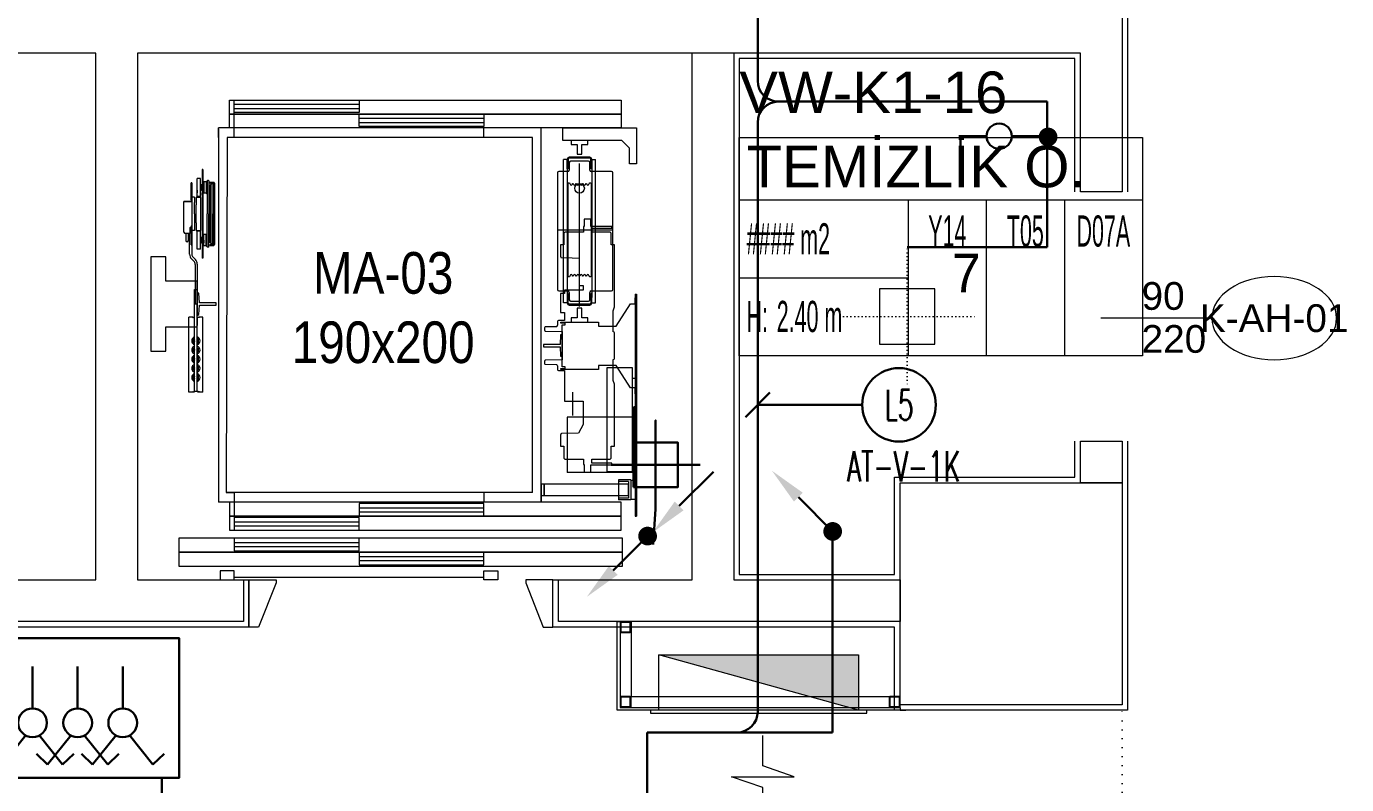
# Model space of a CAD drawing. Extents: x -2012 to 34975, y -1043 to 8321.
# Drawn here: x 18085.8 to 18561.8, y 3083.7 to 3357.1 of the extents above; entities that cross this region are included whole.
import ezdxf
from ezdxf.enums import TextEntityAlignment as Align

# ---------------------------------------------------------------- set-up
doc = ezdxf.new("R2010")
doc.units = 0
doc.header["$LTSCALE"] = 25
doc.header["$PDMODE"] = 1
doc.linetypes.add('DOT2', pattern=[0.125, 0, -0.125])
doc.layers.get('0').update_dxf_attribs({"color": 9, "lineweight": 9})
for name, color, linetype, lineweight in [('00', 9, 'Continuous', 9), ('01', 9, 'Continuous', 9), ('05V', 9, 'Continuous', 9), ('06C', 9, 'Continuous', 9), ('06D', 9, 'Continuous', 9), ('09', 9, 'Continuous', 9), ('10', 9, 'Continuous', 9), ('11', 9, 'Continuous', 9), ('14', 9, 'Continuous', 9), ('20', 9, 'DOT2', 9), ('21', 9, 'Continuous', 9), ('21_MAHAL', 9, 'Continuous', 9), ('22', 8, 'Continuous', 9), ('31', 9, 'Continuous', 9), ('32-ekipman', 8, 'Continuous', 9), ('E-1x58W ETANŞ FLUORESAN ARMATÜR (DİKEY MONTAJ)', 7, 'Continuous', 30), ('E-ANAHTAR', 7, 'Continuous', 30), ('E-KABLO', 7, 'Continuous', 30), ('E-KOMÜTATÖR ANAHTAR', 7, 'Continuous', 30), ('E-LİNYE', 7, 'Continuous', 30), ('E-YUKARI ÇIKAN HAT', 7, 'Continuous', 30), ('E-YUKARIDAN GELEN HAT', 7, 'Continuous', 30)]:
    doc.layers.add(name, color=color, linetype=linetype, lineweight=lineweight)
doc.styles.add('Arial', font='arial.ttf', dxfattribs={"height": 2.5})
doc.styles.add('E-YAZI', font='txttw.shx')
doc.styles.add('MuuM_TEXT-STANDART', font='ARIALN.TTF')
doc.styles.add('TX-TEXT', font='')
doc.styles.get('TX-TEXT').set_extended_font_data('TrSah Futura Lt BT')

# ---------------------------------------------------------------- blocks, each defined once
blk = doc.blocks.new('p-kolon-80x80-vw')
at = {"layer": '01'}
blk.add_lwpolyline([(-40, -40), (-40, 40), (40, 40), (40, -40)], close=True, dxfattribs=at)
blk = doc.blocks.new('p-as-01')
at = {"layer": '06D'}
for p, q in [((-542.5, -67), (-542.5, -17)), ((-542.5, -17), (870, -17)), ((-525, -152), (-525, -17)), ((-525, -62), (-525, -17)), ((-525, -17), (-75, -17)), ((-525, -32), (-75, -32)), ((-525, -47), (-75, -47)), ((-75, -17), (-75, -62)), ((870, -17), (870, -67)), ((-542.5, -117), (-542.5, -67)), ((-542.5, -67), (870, -67)), ((870, -67), (-542.5, -67)), ((-75, -62), (-525, -62)), ((-75, -112), (-75, -67)), ((-75, -67), (375, -67)), ((-75, -82), (375, -82)), ((375, -67), (375, -112)), ((870, -67), (870, -117)), ((582, -117), (-582, -117)), ((-582, -152), (-582, -117)), ((870, -117), (-582, -117)), ((-582, -120), (-582, -1432)), ((-75, -97), (375, -97)), ((375, -112), (-75, -112)), ((375, -152), (375, -117)), ((582, -1467), (582, -117)), ((660, -162), (660, -117)), ((660, -117), (925, -117)), ((925, -117), (925, -247)), ((-550, -152), (-553.5, -1432)), ((550, -152), (-550, -152)), ((550, -1432), (550, -152)), ((720, -162), (660, -162)), ((690, -162), (690, -177)), ((750, -162), (690, -162)), ((690, -177), (712, -177)), ((712, -177), (712, -212)), ((872, -162), (720, -162)), ((728, -212), (728, -177)), ((728, -177), (750, -177)), ((750, -177), (750, -162)), ((900, -190), (872, -162)), ((900, -247), (900, -190)), ((676, -231), (662.5, -231)), ((662.5, -748.1), (662.5, -231)), ((676, -265), (676, -230)), ((679, -230), (679, -265)), ((757, -223), (683, -223)), ((683, -223), (757, -223)), ((757, -226), (683, -226)), ((712, -212), (728, -212)), ((761, -265), (761, -230)), ((764, -230), (764, -265)), ((764, -231), (777.5, -231)), ((777.5, -748.1), (777.5, -231)), ((-640, -267), (-640, -427)), ((-638, -267), (-640, -267)), ((-638, -267), (-638, -427)), ((676, -241.1), (676, -728.1)), ((679, -265), (676, -265)), ((720, -761.6), (720, -245.4)), ((764, -265), (761, -265)), ((764, -241.1), (764, -728.1)), ((925, -247), (900, -247)), ((-680, -377), (-680, -315.5)), ((-680, -315.5), (-680, -372)), ((-680, -315.5), (-678, -315.5)), ((-678, -315.5), (-680, -315.5)), ((-678, -377), (-678, -315.5)), ((-678, -315.5), (-678, -367)), ((-658, -364.5), (-658, -299.5)), ((-647, -299.5), (-658, -299.5)), ((-647, -364.5), (-647, -299.5)), ((-645.5, -320), (-647, -320)), ((-645.5, -320), (-645.5, -332)), ((-640, -322), (-645.5, -322)), ((-645.5, -332), (-645.5, -322)), ((-645.5, -332), (-645.5, -342)), ((-645.5, -344), (-645.5, -332)), ((-635, -322), (-638, -322)), ((-635, -312), (-635, -352)), ((-626, -312), (-635, -312)), ((-635, -332), (-635, -322)), ((-635, -332), (-635, -342)), ((-621, -307), (-626, -312)), ((-626, -312), (-626, -352)), ((-622, -308), (-622, -427)), ((-617.5, -307), (-621, -307)), ((-616.5, -308), (-617.5, -307)), ((-616.5, -308), (-616.5, -427)), ((-616.5, -318.5), (-613.9, -333.5)), ((-613, -313.5), (-599, -313.5)), ((-599, -313.5), (-613, -313.5)), ((-613, -315.5), (-613, -313.5)), ((-613, -313.5), (-613, -315.5)), ((-613, -315.5), (-599, -315.5)), ((-613, -315.5), (-599, -315.5)), ((-607.5, -318.5), (-610.1, -333.5)), ((-607.5, -535.5), (-607.5, -318.5)), ((-602, -318.5), (-607.5, -318.5)), ((-602, -318.5), (-602, -427)), ((-598, -318.7), (-598, -316.5)), ((-598, -316.5), (-598, -318.7)), ((-598, -318.7), (-598, -535.2)), ((-598, -318.7), (-598, -535.2)), ((-596, -316.5), (-596, -537.5)), ((-596, -537.5), (-596, -316.5)), ((678.5, -316.6), (680.5, -314.6)), ((678.5, -652.6), (678.5, -316.6)), ((680.5, -314.6), (684.3, -314.6)), ((684.3, -314.6), (685.8, -320.4)), ((690, -323.6), (690, -323.6)), ((694.2, -320.4), (694.8, -318.1)), ((694.8, -318.1), (697.2, -318.1)), ((697.2, -318.1), (697.8, -320.4)), ((702, -323.6), (702, -323.6)), ((706.2, -320.4), (706.8, -318.1)), ((706.8, -318.1), (709.2, -318.1)), ((709.2, -318.1), (709.8, -320.4)), ((714, -323.6), (714, -323.6)), ((718.2, -320.4), (718.8, -318.1)), ((718.8, -318.1), (721.2, -318.1)), ((721.2, -318.1), (721.8, -320.4)), ((726, -323.6), (726, -323.6)), ((730.2, -320.4), (730.8, -318.1)), ((730.8, -318.1), (733.2, -318.1)), ((733.2, -318.1), (733.8, -320.4)), ((738, -323.6), (738, -323.6)), ((742.2, -320.4), (742.8, -318.1)), ((742.8, -318.1), (745.2, -318.1)), ((745.2, -318.1), (745.8, -320.4)), ((750, -323.6), (750, -323.6)), ((754.2, -320.4), (755.7, -314.6)), ((755.7, -314.6), (759.5, -314.6)), ((759.5, -314.6), (761.5, -316.6)), ((761.5, -316.6), (761.5, -652.6)), ((-680, -372), (-678, -372)), ((-678, -372), (-680, -372)), ((-680, -377), (-680, -372)), ((-678, -377), (-680, -377)), ((-680, -377), (-678, -377)), ((-679, -382), (-679, -377)), ((-678, -367), (-678, -572.4)), ((-668, -367), (-678, -367)), ((-678, -367), (-678, -386.5)), ((-678, -372), (-678, -367)), ((-678, -377), (-678, -372)), ((-668, -367), (-668, -386.5)), ((-645.7, -367.5), (-661.7, -367.5)), ((-661.7, -367.5), (-661.7, -394.1)), ((-658, -342), (-658, -351)), ((-658, -360), (-658, -351)), ((-647, -364.5), (-658, -364.5)), ((-645.5, -344), (-647, -344)), ((-647, -350.9), (-647, -359.1)), ((-645.7, -394.1), (-645.7, -367.5)), ((-640, -342), (-645.5, -342)), ((-635, -342), (-638, -342)), ((-626, -352), (-635, -352)), ((-622, -356), (-626, -352)), ((-613.9, -520.5), (-613.9, -333.5)), ((-610.1, -333.5), (-613.9, -333.5)), ((-610.1, -333.5), (-610.1, -520.5)), ((-679, -382), (-706.1, -382)), ((-706.1, -493), (-706.1, -382)), ((-706.1, -383), (-678, -383)), ((-668, -427), (-668, -386.5)), ((-668, -396.5), (-668, -395.5)), ((-668, -427), (-668, -487)), ((-661.9, -427), (-661.9, -394.1)), ((-661.7, -394.1), (-661.9, -394.1)), ((-661.9, -395.2), (-661.9, -395.2)), ((-661.9, -459.9), (-661.9, -427)), ((-645.5, -427), (-645.5, -394.1)), ((-645.5, -395.2), (-645.5, -395.2)), ((-645.5, -459.9), (-645.5, -427)), ((-640, -427), (-640, -587)), ((-638, -427), (-638, -587)), ((-622, -546), (-622, -427)), ((-622, -432), (-622, -427)), ((-616.5, -546), (-616.5, -427)), ((-602, -535.5), (-602, -427)), ((-679, -477), (-679, -473.3)), ((-678, -448.9), (-678, -487)), ((-661.9, -458.8), (-661.9, -458.8)), ((-661.7, -459.9), (-661.9, -459.9)), ((-661.7, -459.9), (-661.7, -486.5)), ((-645.7, -486.5), (-645.7, -459.9)), ((-645.7, -459.9), (-645.5, -459.9)), ((-645.5, -458.8), (-645.5, -458.8)), ((-688.8, -498), (-701.1, -498)), ((-699, -498), (-699, -523.4)), ((-691, -498), (-691, -523.4)), ((-686, -572.4), (-686, -497.1)), ((-683.8, -476), (-684, -476)), ((-683.8, -493), (-683.8, -476)), ((-680, -477), (-680, -538.5)), ((-678, -477), (-680, -477)), ((-678, -477), (-680, -477)), ((-680, -482), (-680, -477)), ((-680, -538.5), (-680, -482)), ((-678, -482), (-680, -482)), ((-680, -482), (-678, -482)), ((-678, -477), (-678, -538.5)), ((-678, -482), (-678, -477)), ((-678, -538.5), (-678, -482)), ((-668, -487), (-678, -487)), ((-661.7, -486.5), (-645.7, -486.5)), ((-658, -554.5), (-658, -489.5)), ((-647, -489.5), (-658, -489.5)), ((-647, -554.5), (-647, -489.5)), ((-647, -503.1), (-647, -494.9)), ((-645.5, -510), (-647, -510)), ((-645.5, -510), (-645.5, -522)), ((-640, -512), (-645.5, -512)), ((-645.5, -522), (-645.5, -512)), ((-645.5, -534), (-645.5, -522)), ((-645.5, -522), (-645.5, -532)), ((-635, -512), (-638, -512)), ((-635, -542), (-635, -502)), ((-626, -502), (-635, -502)), ((-635, -522), (-635, -512)), ((-635, -522), (-635, -512)), ((-635, -522), (-635, -532)), ((-635, -522), (-635, -532)), ((-622, -498), (-626, -502)), ((-626, -542), (-626, -502)), ((-616.5, -535.5), (-613.9, -520.5)), ((-610.1, -520.5), (-613.9, -520.5)), ((-607.5, -535.5), (-610.1, -520.5)), ((640, -484.6), (840, -484.6)), ((-680, -538.5), (-678, -538.5)), ((-680, -538.5), (-678, -538.5)), ((-658, -550), (-658, -541)), ((-647, -554.5), (-658, -554.5)), ((-645.5, -534), (-647, -534)), ((-640, -532), (-645.5, -532)), ((-635, -532), (-638, -532)), ((-626, -542), (-635, -542)), ((-621, -547), (-626, -542)), ((-617.5, -547), (-621, -547)), ((-616.5, -546), (-617.5, -547)), ((-613, -538.5), (-599, -538.5)), ((-599, -538.5), (-613, -538.5)), ((-613, -538.5), (-613, -540.5)), ((-613, -538.5), (-613, -540.5)), ((-613, -540.5), (-599, -540.5)), ((-613, -540.5), (-599, -540.5)), ((-602, -535.5), (-607.5, -535.5)), ((-598, -535.2), (-598, -537.5)), ((-598, -535.2), (-598, -537.5)), ((-771, -582), (-825, -582)), ((-825, -582), (-825, -752)), ((-771, -670), (-771, -582)), ((-679, -589.3), (-670.5, -597.8)), ((-673.3, -583.7), (-665, -592)), ((-665.8, -609.1), (-665.8, -752)), ((-658, -608.9), (-658, -752)), ((-638, -587), (-640, -587)), ((680.5, -654.6), (678.5, -652.6)), ((684.3, -654.6), (680.5, -654.6)), ((685.8, -648.8), (684.3, -654.6)), ((690, -645.6), (690, -645.6)), ((694.8, -651.1), (694.2, -648.8)), ((697.2, -651.1), (694.8, -651.1)), ((697.8, -648.8), (697.2, -651.1)), ((702, -645.6), (702, -645.6)), ((706.8, -651.1), (706.2, -648.8)), ((709.2, -651.1), (706.8, -651.1)), ((709.8, -648.8), (709.2, -651.1)), ((714, -645.6), (714, -645.6)), ((718.8, -651.1), (718.2, -648.8)), ((721.2, -651.1), (718.8, -651.1)), ((721.8, -648.8), (721.2, -651.1)), ((726, -645.6), (726, -645.6)), ((730.8, -651.1), (730.2, -648.8)), ((733.2, -651.1), (730.8, -651.1)), ((733.8, -648.8), (733.2, -651.1)), ((738, -645.6), (738, -645.6)), ((742.8, -651.1), (742.2, -648.8)), ((745.2, -651.1), (742.8, -651.1)), ((745.8, -648.8), (745.2, -651.1)), ((750, -645.6), (750, -645.6)), ((755.7, -654.6), (754.2, -648.8)), ((759.5, -654.6), (755.7, -654.6)), ((761.5, -652.6), (759.5, -654.6)), ((-658, -670), (-771, -670)), ((-668, -1066), (-668, -699.5)), ((-668, -699.5), (-658, -699.5)), ((-658, -752), (-658, -670)), ((-658, -1066), (-658, -699.5)), ((-652, -713.5), (-658, -711)), ((-658, -711), (-658, -793)), ((-649.8, -748.2), (-652, -713.5)), ((-825, -752), (-825, -922)), ((-665.8, -752), (-658, -752)), ((-658, -834), (-658, -752)), ((-658, -752), (-658, -752)), ((-652, -790.5), (-649.8, -755.8)), ((-625.4, -748.2), (-649.8, -748.2)), ((-649.8, -755.8), (-625.4, -755.8)), ((-615.4, -747.5), (-625.4, -748.2)), ((-625.4, -755.8), (-615.4, -756)), ((-590, -747.5), (-615.4, -747.5)), ((-615.4, -756), (-590, -756.5)), ((-590, -756.5), (-590, -747.5)), ((676, -748.1), (662.5, -748.1)), ((679, -714.1), (676, -714.1)), ((676, -714.1), (676, -749.1)), ((679, -749.1), (679, -714.1)), ((757, -753.1), (683, -753.1)), ((757, -756.1), (683, -756.1)), ((683, -756.1), (757, -756.1)), ((764, -714.1), (761, -714.1)), ((761, -714.1), (761, -749.1)), ((764, -749.1), (764, -714.1)), ((764, -748.1), (777.5, -748.1)), ((852, -832.1), (904, -751.1)), ((904, -751.1), (920, -751.1)), ((920, -751.1), (920, -729.7)), ((920, -729.7), (925, -729.7)), ((925, -729.7), (925, -902.7)), ((-688, -1069.5), (-688, -799.5)), ((-674, -799.5), (-688, -799.5)), ((-674, -799.5), (-674, -801.5)), ((-673.5, -801.5), (-674, -801.5)), ((-673.5, -801.5), (-673.5, -800)), ((-673.5, -800), (-668.5, -800)), ((-668.5, -803.5), (-668.5, -800)), ((-668.5, -803.5), (-668, -803.5)), ((-668, -912.2), (-668, -799.5)), ((-658, -793), (-652, -790.5)), ((-658, -803.5), (-657.5, -803.5)), ((-658, -804.5), (-658, -829.5)), ((-657.5, -803.5), (-657.5, -800)), ((-657.5, -800), (-652.5, -800)), ((-652.5, -802.5), (-652.5, -800)), ((-652.5, -802.5), (-652, -802.5)), ((-638, -799.5), (-652, -799.5)), ((-652, -799.5), (-652, -802.5)), ((-638, -1069.5), (-638, -799.5)), ((712, -802.1), (690, -802.1)), ((690, -802.1), (690, -817.1)), ((728, -767.1), (712, -767.1)), ((712, -767.1), (712, -802.1)), ((728, -802.1), (728, -767.1)), ((750, -802.1), (728, -802.1)), ((750, -817.1), (750, -802.1)), ((-771, -922), (-771, -834)), ((-771, -834), (-658, -834)), ((653, -821.1), (653, -817.1)), ((653, -817.1), (788, -817.1)), ((668, -821.1), (653, -821.1)), ((658, -902.1), (658, -827.1)), ((658, -827.1), (668, -827.1)), ((668, -827.1), (668, -821.1)), ((690, -817.1), (750, -817.1)), ((788, -817.1), (788, -832.1)), ((788, -832.1), (852, -832.1)), ((-668, -876.9), (-672.5, -879.5)), ((-672.5, -879.5), (-672.5, -890.5)), ((-672.5, -890.5), (-668, -893.1)), ((-653.5, -879.5), (-658, -876.9)), ((-658, -893.1), (-653.5, -890.5)), ((-653.5, -890.5), (-653.5, -879.5)), ((615.4, -898.1), (590, -897.6)), ((590, -897.6), (590, -906.6)), ((625.4, -898.4), (615.4, -898.1)), ((649.8, -898.4), (625.4, -898.4)), ((652, -863.6), (649.8, -898.4)), ((658, -861.1), (652, -863.6)), ((658, -943.1), (658, -861.1)), ((658, -903.3), (658, -902.1)), ((658, -978.3), (658, -903.3)), ((925, -902.7), (925, -1075.7)), ((-825, -922), (-771, -922)), ((-668, -909.9), (-672.5, -912.5)), ((-672.5, -912.5), (-672.5, -923.5)), ((-672.5, -923.5), (-668, -926.1)), ((-668, -942.9), (-672.5, -945.5)), ((-672.5, -945.5), (-672.5, -956.5)), ((-653.5, -912.5), (-658, -909.9)), ((-658, -926.1), (-653.5, -923.5)), ((-653.5, -945.5), (-658, -942.9)), ((-653.5, -923.5), (-653.5, -912.5)), ((-653.5, -956.5), (-653.5, -945.5)), ((590, -906.6), (615.4, -906.6)), ((615.4, -906.6), (625.4, -905.9)), ((625.4, -905.9), (649.8, -905.9)), ((649.8, -905.9), (652, -940.6)), ((652, -940.6), (658, -943.1)), ((-672.5, -956.5), (-668, -959.1)), ((-668, -975.9), (-672.5, -978.5)), ((-672.5, -978.5), (-672.5, -989.5)), ((-672.5, -989.5), (-668, -992.1)), ((-658, -959.1), (-653.5, -956.5)), ((-653.5, -978.5), (-658, -975.9)), ((-658, -992.1), (-653.5, -989.5)), ((-653.5, -989.5), (-653.5, -978.5)), ((653, -988.3), (653, -984.3)), ((653, -984.3), (668, -984.3)), ((788, -988.3), (653, -988.3)), ((668, -978.3), (658, -978.3)), ((668, -984.3), (668, -978.3)), ((852, -973.3), (788, -973.3)), ((788, -973.3), (788, -988.3)), ((904, -1054.3), (852, -973.3)), ((-668, -1008.9), (-672.5, -1011.5)), ((-672.5, -1011.5), (-672.5, -1022.5)), ((-672.5, -1022.5), (-668, -1025.1)), ((-653.5, -1011.5), (-658, -1008.9)), ((-658, -1025.1), (-653.5, -1022.5)), ((-658, -1064.5), (-658, -1039.5)), ((-653.5, -1022.5), (-653.5, -1011.5)), ((-674, -1069.5), (-688, -1069.5)), ((-674, -1069.5), (-674, -1067.5)), ((-674, -1067.5), (-673.5, -1067.5)), ((-673.5, -1067.5), (-673.5, -1069)), ((-673.5, -1067.5), (-673.5, -1067.5)), ((-673.5, -1069), (-668.5, -1069)), ((-668.5, -1065.5), (-668.5, -1069)), ((-668.5, -1065.5), (-668, -1065.5)), ((-668, -1066), (-658, -1066)), ((-658, -1065.5), (-657.5, -1065.5)), ((-657.5, -1065.5), (-657.5, -1069)), ((-657.5, -1069), (-652.5, -1069)), ((-652.5, -1066.5), (-652.5, -1069)), ((-652.5, -1066.5), (-652, -1066.5)), ((-652, -1069.5), (-652, -1066.5)), ((-638, -1069.5), (-652, -1069.5)), ((920, -1054.3), (904, -1054.3)), ((920, -1075.7), (920, -1054.3)), ((925, -1075.7), (920, -1075.7)), ((592, -1402.1), (582, -1402.1)), ((582, -1402.1), (582, -1442.1)), ((592, -1442.1), (592, -1402.1)), ((896.6, -1402.1), (592, -1402.1)), ((592, -1402.1), (592, -1442.1)), ((896.6, -1442.1), (896.6, -1402.1)), ((-582, -1432), (-582, -1467)), ((870, -1467), (-582, -1467)), ((550, -1432), (-553.5, -1432)), ((-553.5, -1432), (-525, -1432)), ((-542.5, -1467), (-542.5, -1517)), ((-525, -1432), (-525, -1567)), ((375, -1472), (-75, -1472)), ((-75, -1472), (-75, -1517)), ((550, -1432), (375, -1432)), ((375, -1432), (375, -1467)), ((375, -1517), (375, -1472)), ((582, -1432), (582, -1467)), ((582, -1442.1), (592, -1442.1)), ((592, -1442.1), (896.6, -1442.1)), ((870, -1517), (870, -1467)), ((-542.5, -1517), (870, -1517)), ((870, -1517), (-542.5, -1517)), ((-542.5, -1517), (-542.5, -1567)), ((-75, -1522), (-525, -1522)), ((-525, -1522), (-525, -1567)), ((-75, -1487), (375, -1487)), ((-75, -1502), (375, -1502)), ((-75, -1517), (375, -1517)), ((-75, -1567), (-75, -1522)), ((870, -1567), (870, -1517)), ((-542.5, -1567), (870, -1567)), ((-525, -1537), (-75, -1537)), ((-525, -1552), (-75, -1552)), ((-525, -1567), (-75, -1567)), ((875, -1597), (-725, -1597)), ((-725, -1597), (-725, -1647)), ((-75, -1597), (-525, -1597)), ((-525, -1597), (-525, -1642)), ((-525, -1612), (-75, -1612)), ((-75, -1642), (-75, -1597)), ((875, -1647), (875, -1597)), ((875, -1647), (-725, -1647)), ((-725, -1647), (-725, -1697)), ((-725, -1647), (875, -1647)), ((-525, -1627), (-75, -1627)), ((-525, -1642), (-75, -1642)), ((375, -1647), (-75, -1647)), ((-75, -1647), (-75, -1692)), ((-75, -1662), (375, -1662)), ((375, -1692), (375, -1647)), ((875, -1697), (875, -1647)), ((-725, -1697), (875, -1697)), ((-75, -1677), (375, -1677)), ((-75, -1692), (375, -1692)), ((-525, -1714), (-575, -1714)), ((-575, -1714), (-575, -1747)), ((-575, -1747), (-525, -1747)), ((-525, -1747), (-525, -1714)), ((-525, -1737), (375, -1737)), ((375, -1714), (425, -1714)), ((375, -1747), (375, -1714)), ((425, -1747), (375, -1747)), ((425, -1714), (425, -1747))]:
    blk.add_line(p, q, dxfattribs=at)
at = {"layer": '06D', "ltscale": 15}
for p, q in [((752, -237), (688, -237)), ((640, -279), (640, -700.1)), ((678, -274), (645, -274)), ((683, -242), (683, -269)), ((757, -269), (757, -242)), ((835, -274), (762, -274)), ((840, -700.1), (840, -279)), ((645, -705.1), (678, -705.1)), ((683, -710.1), (683, -737.1)), ((757, -737.1), (757, -710.1)), ((762, -705.1), (835, -705.1)), ((688, -742.1), (752, -742.1))]:
    blk.add_line(p, q, dxfattribs=at)
at = {"layer": '06D', "ltscale": 0.25}
for p, q in [((737, -473.1), (734, -473.1)), ((734, -473.1), (734, -493.1)), ((761, -446.1), (737, -446.1)), ((737, -446.1), (737, -473.1)), ((761, -472.1), (761, -446.1)), ((836.5, -472.1), (761, -472.1)), ((836.5, -478.1), (836.5, -472.1)), ((667, -493.1), (664, -496.1)), ((664, -496.1), (664, -539.1)), ((734, -493.1), (667, -493.1)), ((764, -493.1), (764, -478.1)), ((764, -478.1), (836.5, -478.1)), ((831, -493.1), (764, -493.1)), ((834, -496.1), (831, -493.1)), ((834, -539.1), (834, -496.1)), ((664, -539.1), (652, -539.1)), ((652, -539.1), (652, -581.7)), ((846, -539.1), (834, -539.1)), ((846, -762.6), (846, -539.1)), ((654.9, -584.7), (694, -585.7)), ((694, -585.7), (719, -586.6)), ((719, -586.6), (719, -684.9)), ((666, -713.8), (651.5, -713.8)), ((651.5, -713.8), (651.5, -782.8)), ((733, -702.1), (666, -702.1)), ((666, -702.1), (666, -713.8)), ((719, -684.9), (733, -684.9)), ((733, -684.9), (733, -702.1)), ((651.5, -782.8), (665.5, -782.8)), ((665.5, -782.8), (665.5, -812.1)), ((841.5, -776.5), (846, -762.6)), ((841.5, -852.6), (841.5, -776.5)), ((593.8, -837.9), (593.8, -846.5)), ((636.7, -833.8), (596.7, -834.9)), ((596.7, -849.5), (658, -851)), ((636.7, -833.8), (636.7, -833.8)), ((640.8, -815.1), (640.8, -828.9)), ((665.5, -812.1), (643.8, -812.1)), ((658, -851), (658, -953.2)), ((843, -852.6), (841.5, -852.6)), ((846, -948.6), (846, -855.6)), ((-659, -920), (-659, -1004)), ((841.5, -1027.8), (841.5, -951.6)), ((841.5, -951.6), (843, -951.6)), ((593.8, -957.7), (593.8, -966.4)), ((658, -953.2), (596.7, -954.7)), ((596.7, -969.4), (636.7, -970.5)), ((636.7, -970.5), (636.7, -970.5)), ((640.8, -975.4), (640.8, -989.1)), ((643.8, -992.1), (666, -992.1)), ((666, -992.1), (666, -1102.1)), ((846, -1041.6), (841.5, -1027.8)), ((846, -1265.1), (846, -1041.6)), ((695, -1070.1), (695, -1154.1)), ((666, -1102.1), (733, -1102.1)), ((733, -1102.1), (733, -1187.1)), ((733, -1187.1), (715.8, -1217.9)), ((652, -1222.5), (652, -1265.1)), ((715.8, -1217.9), (654.9, -1219.6)), ((652, -1265.1), (664, -1265.1)), ((664, -1265.1), (664, -1308.1)), ((834, -1308.1), (834, -1265.1)), ((834, -1265.1), (846, -1265.1)), ((664, -1308.1), (667, -1311.1)), ((667, -1311.1), (734, -1311.1)), ((734, -1311.1), (734, -1331.1)), ((734, -1331.1), (737, -1331.1)), ((737, -1331.1), (737, -1358.1)), ((761, -1358.1), (761, -1332.1)), ((761, -1332.1), (836.5, -1332.1)), ((764, -1326.1), (764, -1311.1)), ((764, -1311.1), (831, -1311.1)), ((836.5, -1326.1), (764, -1326.1)), ((831, -1311.1), (834, -1308.1)), ((836.5, -1332.1), (836.5, -1326.1)), ((737, -1358.1), (761, -1358.1))]:
    blk.add_line(p, q, dxfattribs=at)
at = {"layer": '06D', "linetype": 'Continuous', "ltscale": 0.25}
for p, q in [((921, -717.1), (921, -1300.6)), ((921, -717.1), (925, -717.1)), ((925, -717.1), (925, -1299.7)), ((911, -982.6), (818, -982.6)), ((818, -982.6), (818, -1356.6)), ((911, -1356.6), (911, -982.6)), ((911, -1318.9), (911, -1018.9)), ((911, -1018.9), (921, -1018.9)), ((921, -1018.9), (921, -1318.9)), ((921, -1122.6), (916, -1122.6)), ((921, -1122.6), (916, -1122.6)), ((916, -1397.6), (916, -1122.6)), ((921, -1397.6), (921, -1122.6)), ((676, -1160.1), (676, -1360.1)), ((921, -1160.1), (676, -1160.1)), ((921, -1318.9), (911, -1318.9)), ((921, -1300.6), (921, -1309.1)), ((921, -1309.1), (921, -1315.1)), ((921, -1315.1), (921, -1322.6)), ((921, -1322.6), (921, -1517.1)), ((925, -1299.7), (925, -1309.1)), ((925, -1309.1), (925, -1315.1)), ((925, -1315.1), (925, -1323.5)), ((925, -1323.5), (925, -1517.1)), ((921, -1360.1), (676, -1360.1)), ((818, -1356.6), (911, -1356.6)), ((916, -1397.6), (921, -1397.6)), ((921, -1517.1), (925, -1517.1))]:
    blk.add_line(p, q, dxfattribs=at)
at = {"layer": '06D', "ltscale": 30}
for p, q in [((860.6, -1386.4), (860.6, -1457.9)), ((905, -1386.4), (860.6, -1386.4)), ((896.6, -1391.9), (860.6, -1391.9)), ((896.6, -1391.9), (896.6, -1452.4)), ((896.6, -1452.4), (860.6, -1452.4)), ((905, -1457.9), (860.6, -1457.9))]:
    blk.add_line(p, q, dxfattribs=at)
at = {"layer": '06D', "ltscale": 6}
for p, q in [((905, -1386.4), (905, -1457.9)), ((905, -1387.1), (925, -1387.1)), ((923, -1387.1), (923, -1457.1)), ((925, -1387.1), (925, -1457.1)), ((925, -1457.1), (905, -1457.1))]:
    blk.add_line(p, q, dxfattribs=at)
at = {"layer": '06D'}
for centre, radius in [((-612, -327), 3), ((720, -334.6), 17.5), ((-612, -527), 3)]:
    blk.add_circle(centre, radius, dxfattribs=at)
for centre, radius, start, end in [((683, -230), 7, 90, 180), ((683, -230), 4, 90, 180), ((688, -242), 5, 90, 180), ((752, -242), 5, 0, 90), ((757, -230), 7, 0, 90), ((757, -230), 4, 0, 90), ((645, -279), 5, 90, 180), ((678, -269), 5, 270, 0), ((762, -269), 5, 180, 270), ((835, -279), 5, 0, 90), ((-612, -327), 3, 0, 180), ((-612, -327), 3, 180, 0), ((-599, -316.5), 3, 0, 90), ((-599, -316.5), 3, 0, 90), ((-599, -316.5), 1, 0, 90), ((-599, -316.5), 1, 0, 90), ((690, -319.3), 4.3, 195, 270), ((690, -319.3), 4.3, 270, 345), ((702, -319.3), 4.3, 195, 270), ((702, -319.3), 4.3, 270, 345), ((714, -319.3), 4.3, 195, 270), ((714, -319.3), 4.3, 270, 345), ((726, -319.3), 4.3, 195, 270), ((726, -319.3), 4.3, 270, 345), ((738, -319.3), 4.3, 195, 270), ((738, -319.3), 4.3, 270, 345), ((750, -319.3), 4.3, 195, 270), ((750, -319.3), 4.3, 270, 345), ((-684, -470), 6, 270, 0), ((-701.1, -493), 5, 180, 270), ((-695, -523.4), 4, 180, 0), ((-688.8, -493), 5, 270, 0), ((-612, -527), 3, 0, 180), ((-612, -527), 3, 180, 0), ((-599, -537.5), 1, 270, 0), ((-599, -537.5), 3, 270, 0), ((-599, -537.5), 3, 270, 0), ((-599, -537.5), 1, 270, 0), ((-662, -572.4), 24, 180, 225), ((-662, -572.4), 16, 180, 225), ((-681.8, -609.1), 16, 0, 45), ((-682, -608.9), 24, 0, 45), ((690, -649.9), 4.3, 90, 165), ((690, -649.9), 4.3, 15, 90), ((702, -649.9), 4.3, 90, 165), ((702, -649.9), 4.3, 15, 90), ((714, -649.9), 4.3, 90, 165), ((714, -649.9), 4.3, 15, 90), ((726, -649.9), 4.3, 90, 165), ((726, -649.9), 4.3, 15, 90), ((738, -649.9), 4.3, 90, 165), ((738, -649.9), 4.3, 15, 90), ((750, -649.9), 4.3, 90, 165), ((750, -649.9), 4.3, 15, 90), ((645, -700.1), 5, 180, 270), ((678, -710.1), 5, 0, 90), ((762, -710.1), 5, 90, 180), ((835, -700.1), 5, 270, 0), ((683, -749.1), 7, 180, 270), ((683, -749.1), 4, 180, 270), ((688, -737.1), 5, 180, 270), ((752, -737.1), 5, 270, 0), ((757, -749.1), 4, 270, 0), ((757, -749.1), 7, 270, 0), ((-663, -885), 15, 109.4712, 250.5288), ((-663, -918), 15, 109.4712, 250.5288), ((-663, -885), 9.5, 121.7569, 238.2431), ((-663, -885), 6, 146.4427, 213.5573), ((-663, -885), 15, 289.4712, 70.5288), ((-663, -885), 9.5, 301.7569, 58.2431), ((-663, -885), 6, 326.4427, 33.5573), ((-663, -918), 15, 289.4712, 70.5288), ((-663, -951), 15, 109.4712, 250.5288), ((-663, -918), 9.5, 121.7569, 238.2431), ((-663, -951), 9.5, 121.7569, 238.2431), ((-663, -918), 6, 146.4427, 213.5573), ((-663, -951), 6, 146.4427, 213.5573), ((-663, -918), 9.5, 301.7569, 58.2431), ((-663, -918), 6, 326.4427, 33.5573), ((-663, -951), 15, 289.4712, 70.5288), ((-663, -951), 9.5, 301.7569, 58.2431), ((-663, -951), 6, 326.4427, 33.5573), ((-663, -984), 15, 109.4712, 250.5288), ((-663, -984), 9.5, 121.7569, 238.2431), ((-663, -984), 6, 146.4427, 213.5573), ((-663, -984), 15, 289.4712, 70.5288), ((-663, -984), 9.5, 301.7569, 58.2431), ((-663, -984), 6, 326.4427, 33.5573), ((-663, -1017), 15, 109.4712, 250.5288), ((-663, -1017), 9.5, 121.7569, 238.2431), ((-663, -1017), 6, 146.4427, 213.5573), ((-663, -1017), 15, 289.4712, 70.5288), ((-663, -1017), 9.5, 301.7569, 58.2431), ((-663, -1017), 6, 326.4427, 33.5573)]:
    blk.add_arc(centre, radius, start, end, dxfattribs=at)
at = {"layer": '06D', "ltscale": 0.25}
for centre, radius, start, end in [((655, -581.7), 2.98, 180, 268.4759), ((596.8, -837.9), 3, 91.5, 180), ((596.8, -846.5), 2.99, 180, 268.6138), ((635.8, -828.9), 5, 280.303, 360), ((643.8, -815.1), 3, 90, 180), ((843, -855.6), 3, 360, 90), ((843, -948.6), 3, 270, 0), ((596.8, -957.7), 3, 91.3862, 180), ((596.8, -966.4), 3, 180, 268.5), ((635.8, -975.4), 5, 360, 79.697), ((643.8, -989.1), 3, 180, 270), ((655, -1222.5), 2.98, 91.5241, 180)]:
    blk.add_arc(centre, radius, start, end, dxfattribs=at)
blk = doc.blocks.new('Prf-40x40')
for points in [[(1.5, -2), (-1.5, -2, -0.414214), (-2, -1.5), (-2, 1.5, -0.414214), (-1.5, 2), (1.5, 2, -0.414214), (2, 1.5), (2, -1.5, -0.414214)], [(1.5, -1.7), (-1.5, -1.7, -0.414214), (-1.7, -1.5), (-1.7, 1.5, -0.414214), (-1.5, 1.7), (1.5, 1.7, -0.414214), (1.7, 1.5), (1.7, -1.5, -0.414214)]]:
    blk.add_lwpolyline(points, format="xyb", close=True)
blk.add_point((0, 0))
blk = doc.blocks.new('p-krt-yangindolabi_vw')
at = {"layer": '09'}
h = blk.add_hatch(color=252, dxfattribs=at)
h.dxf.hatch_style = 1
h.paths.add_polyline_path([(0, 20), (-72, 0), (0, 0)])
at = {"linetype": 'Continuous'}
blk.add_lwpolyline([(-35.91, 57.95), (-34.5, 61.93), (-34.5, 47.91), (-45.75, 43.98), (-23.25, 43.98), (-34.5, 40.04), (-34.5, 29.14)], dxfattribs=at)
for points in [[(-34.5, 61.93), (-35.91, 57.95)], [(-34.5, 61.93), (-33.09, 57.95)]]:
    blk.add_lwpolyline(points)
for points in [[(-72, 20), (-75, 20), (-75, 21), (3, 21), (3, 20)], [(-72, 0), (0, 0), (0, 20), (-72, 20)], [(0, 20), (-72, 0), (0, 0)]]:
    blk.add_lwpolyline(points, close=True)
blk = doc.blocks.new('0_doorno')
blk.add_lwpolyline([(4.5, 0), (12.5, 0)])
blk.add_ellipse((0, 0), major_axis=(-4.5, 0), ratio=0.666667)
at = {"style": 'Arial'}
blk.add_attdef('YUKSEKLIK', text='', height=2, dxfattribs=at).set_placement((5, 5.9), align=Align.TOP_LEFT)
blk.add_attdef('KAPINO', text='', height=1.4, dxfattribs=at).set_placement((-0.019, -0.035), align=Align.MIDDLE)
blk.add_attdef('GENISLIK', text='', height=2, dxfattribs=at).set_placement((5, -1.895), align=Align.BOTTOM_LEFT)
blk = doc.blocks.new('0_roomno2')
blk.add_lwpolyline([(19.375, -10.5), (0, -10.5), (0, 0), (19.375, 0)], close=True)
for points in [[(0, -3), (19.375, -3)], [(8.125, -3), (8.125, -10.5)], [(11.875, -3), (11.875, -10.5)], [(15.625, -3), (15.625, -10.5)], [(0, -6.75), (8.125, -6.75)]]:
    blk.add_lwpolyline(points)
at = {"style": 'MuuM_TEXT-STANDART', "width": 0.6}
blk.add_text('H:', height=1.5, dxfattribs=at).set_placement((0.35, -8.608), align=Align.MIDDLE_LEFT)
at = {"style": 'Arial'}
blk.add_attdef('ODANO', (0, 1.17), '', height=2, dxfattribs=at)
blk.add_attdef('MEKANADI', text='', height=2, dxfattribs=at).set_placement((0.35, -3), align=Align.BOTTOM_LEFT)
at = {"style": 'MuuM_TEXT-STANDART', "width": 0.6}
for tag, p in [('YER01', (10, -4.5)), ('TAVAN01', (13.75, -4.5)), ('DUVAR01', (17.5, -4.5)), ('YER02', (10, -6.75)), ('TAVAN02', (13.75, -6.75)), ('DUVAR02', (17.5, -6.75)), ('YER03', (10, -9)), ('TAVAN03', (13.75, -9)), ('DUVAR03', (17.5, -9))]:
    blk.add_attdef(tag, text='', height=1.5, dxfattribs=at).set_placement(p, align=Align.MIDDLE_CENTER)
for tag, p in [('M2', (0.35, -4.875)), ('TEMIZTAVANYUKSEKLIGI', (1.8, -8.608))]:
    blk.add_attdef(tag, text='', height=1.5, dxfattribs=at).set_placement(p, align=Align.MIDDLE_LEFT)
blk = doc.blocks.new('p-bur-VW-aydınlatma 07')
at = {"linetype": 'DOT2', "ltscale": 0.4}
for q in [(0, 25), (-25, 0), (0, -25), (25, 0)]:
    blk.add_line((0, 0), q, dxfattribs=at)
at = {"linetype": 'ByBlock'}
blk.add_lwpolyline([(0, 10), (-10, 10), (-10, -10), (10, -10), (10, 10), (0, 10)], dxfattribs=at)
at = {"insert": (16.13, 22.65), "char_height": 14, "width": 14.596, "attachment_point": 1, "style": 'TX-TEXT'}
blk.add_mtext('7', dxfattribs=at)
blk = doc.blocks.new('100_ANAHTAR')
at = {"layer": 'E-ANAHTAR', "color": 4}
for p, q in [((0, 5.645), (-0.714, 5.645)), ((0, 3.973), (0, 5.645)), ((0, 2.353), (0, 0))]:
    blk.add_line(p, q, dxfattribs=at)
blk.add_circle((0, 3.163), 0.81, dxfattribs=at)
blk = doc.blocks.new('100_KOMÜTATÖR ANAHTAR')
at = {"layer": 'E-KOMÜTATÖR ANAHTAR', "color": 4}
for p, q in [((-1.695, 5.522), (-2.326, 4.922)), ((-0.372, 3.863), (-1.695, 5.522)), ((0.372, 3.863), (1.695, 5.522)), ((1.695, 5.522), (2.326, 4.922)), ((0, 2.353), (0, 0))]:
    blk.add_line(p, q, dxfattribs=at)
blk.add_circle((0, 3.163), 0.81, dxfattribs=at)
blk = doc.blocks.new('100_YUKARI ÇIKAN HAT')
at = {"layer": 'E-YUKARI ÇIKAN HAT', "color": 3, "linetype": 'Continuous'}
blk.add_line((2.472, 2.471), (0, 0), dxfattribs=at)
at = {"layer": 'E-YUKARI ÇIKAN HAT', "color": 4, "linetype": 'Continuous', "const_width": 0.675}
blk.add_lwpolyline([(-0.338, 0, 1), (0.337, 0, 1)], format="xyb", close=True, dxfattribs=at)
at = {"layer": 'E-YUKARI ÇIKAN HAT', "color": 3, "linetype": 'Continuous'}
blk.add_solid([(2.154, 2.789), (2.79, 2.152), (4.382, 4.379)], dxfattribs=at)
blk = doc.blocks.new('100_YUKARIDAN GELEN HAT')
at = {"layer": 'E-YUKARIDAN GELEN HAT', "color": 3, "linetype": 'Continuous'}
blk.add_line((2.277, 2.174), (4.749, 4.645), dxfattribs=at)
at = {"layer": 'E-YUKARIDAN GELEN HAT', "color": 4, "linetype": 'Continuous', "const_width": 0.675}
blk.add_lwpolyline([(-0.338, 0, 1), (0.338, 0, 1)], format="xyb", close=True, dxfattribs=at)
at = {"layer": 'E-YUKARIDAN GELEN HAT', "color": 3, "linetype": 'Continuous'}
blk.add_solid([(2.595, 1.856), (1.958, 2.493), (0.367, 0.266)], dxfattribs=at)
blk = doc.blocks.new('100_1x58W ETANŞ FLUORESAN ARMATÜR (DİKEY MONTAJ)')
at = {"layer": 'E-1x58W ETANŞ FLUORESAN ARMATÜR (DİKEY MONTAJ)', "color": 4}
for points in [[(0, 2), (0, 2), (0, -2)], [(-1, -1), (1, -1), (1, 1), (-1, 1), (-1, -1)], [(-2, 0), (2, 0)]]:
    blk.add_lwpolyline(points, dxfattribs=at)

msp = doc.modelspace()

# ---------------------------------------------------------------- linework, layer by layer
at = {"layer": '00'}
for points in [[(17680.84, 3892.5), (18173.34, 3892.5), (18173.34, 3872.5), (18095.84, 3872.5), (18095.84, 3362.5), (18480.84, 3362.5), (18480.84, 3297.5), (18465.84, 3297.5), (18465.84, 3347.5), (18340.84, 3347.5), (18340.84, 3157.5), (18400.84, 3157.5), (18400.84, 3142.5), (18277.64, 3142.5), (18277.64, 3157.5), (18325.84, 3157.5), (18325.84, 3347.5)], [(18340.84, 3347.5), (18125.84, 3347.5), (18125.84, 3157.5), (18164.04, 3157.5), (18164.04, 3142.5), (18044.04, 3142.5)], [(18044.04, 3157.5), (18110.84, 3157.5), (18110.84, 3347.5), (18080.84, 3347.5)]]:
    msp.add_lwpolyline(points, dxfattribs=at)
msp.add_lwpolyline([(18480.84, 3207.5), (18480.84, 3192.5), (18465.84, 3192.5), (18465.84, 3207.5)], close=True, dxfattribs=at)
at = {"layer": '06C'}
msp.add_lwpolyline([(17680.84, 3157.5), (18110.84, 3157.5), (18110.84, 3157.5)], dxfattribs=at)
at = {"layer": '06D'}
msp.add_lwpolyline([(18303.84, 3142.5), (18303.84, 3115.5), (18400.84, 3115.5)], dxfattribs=at)
at = {"layer": '10'}
for points in [[(18166.04, 3157.5), (18175.84, 3157.5), (18175.84, 3156.43), (18169.54, 3140.5), (18166.04, 3140.5), (18166.04, 3157.43)], [(18275.64, 3157.5), (18265.84, 3157.5), (18265.84, 3156.43), (18272.14, 3140.5), (18275.64, 3140.5), (18275.64, 3157.43)]]:
    msp.add_lwpolyline(points, close=True, dxfattribs=at)
at = {"layer": '11'}
msp.add_lwpolyline([(18299.84, 3142.5), (18299.84, 3111.5), (18400.84, 3111.5), (18400.84, 3110.5), (18298.84, 3110.5), (18298.84, 3142.5), (18299.84, 3142.5)], dxfattribs=at)
at = {"layer": '14'}
for points in [[(18175.34, 3888.7), (18175.34, 3870.5), (18097.84, 3870.5), (18097.84, 3364.5), (18482.84, 3364.5), (18482.84, 3297.5)], [(18463.84, 3297.5), (18463.84, 3345.5), (18342.84, 3345.5), (18342.84, 3159.5), (18398.84, 3159.5), (18398.84, 3194.5), (18463.84, 3194.5), (18463.84, 3207.5)], [(18482.84, 3207.5), (18482.84, 3110.5), (18398.84, 3110.5), (18398.84, 3140.5), (18275.64, 3140.5), (18275.64, 3157.5), (18277.64, 3157.5)], [(18164.04, 3157.5), (18166.04, 3157.5), (18166.04, 3140.5), (18044.04, 3140.5), (18044.04, 3142.5), (18044.04, 3142.5)], [(18400.84, 3111.5), (18400.84, 3110.5), (18402.84, 3110.5)]]:
    msp.add_lwpolyline(points, dxfattribs=at)
at = {"layer": '20'}
msp.add_lwpolyline([(18480.84, 394.5), (18480.84, 3110.5)], dxfattribs=at)
at = {"layer": 'E-KABLO', "color": 6}
for p, q in [((18349.47, 3337.48), (18349.47, 3839.12)), ((18453.84, 3329.98), (18356.97, 3329.98)), ((18453.84, 3317.06), (18453.84, 3329.98)), ((18349.47, 3110), (18349.47, 3322.48)), ((18453.84, 3317.5), (18453.84, 3277.5)), ((18403.34, 3277.5), (18453.84, 3277.5)), ((18311.77, 3170.31), (18312.69, 3183)), ((18376.5, 3173.3), (18376.5, 3102.5)), ((18309.68, 3102.5), (18309.68, 3024.22)), ((18376.5, 3102.5), (18309.68, 3102.5)), ((18134.63, 3086.19), (18134.63, 3024.22))]:
    msp.add_line(p, q, dxfattribs=at)
at = {"layer": 'E-KABLO'}
msp.add_lwpolyline([(18044.05, 3136.44), (18140.93, 3136.44), (18140.93, 3086.19), (18044.05, 3086.19)], close=True, dxfattribs=at)
at = {"layer": 'E-KABLO', "color": 6}
for centre, start, end in [((18356.97, 3337.48), 180, 270), ((18356.97, 3322.48), 90, 180), ((18341.97, 3110), 270, 0)]:
    msp.add_arc(centre, 7.5, start, end, dxfattribs=at)
at = {"layer": 'E-LİNYE', "color": 7, "linetype": 'Continuous'}
for p, q in [((18345.05, 3216.21), (18353.89, 3225.05)), ((18387.15, 3220.63), (18349.47, 3220.63))]:
    msp.add_line(p, q, dxfattribs=at)
msp.add_circle((18400.42, 3220.63), 13.26, dxfattribs=at)
at = {"layer": 'E-YUKARI ÇIKAN HAT', "color": 4, "linetype": 'Continuous', "const_width": 3.38}
msp.add_lwpolyline([(18452.48, 3317.23, 1), (18455.85, 3317.23, 1)], format="xyb", close=True, dxfattribs=at)

# ---------------------------------------------------------------- block references
msp.add_blockref('p-kolon-80x80-vw', (18440.84, 3152.5))
at = {"layer": '05V', "xscale": 0.1, "yscale": 0.1}
msp.add_blockref('p-as-01', (18213.24, 3332.2), dxfattribs=at)
at = {"layer": '10', "xscale": -1}
for p in [(18301.84, 3140.5), (18301.84, 3113.5), (18398.84, 3113.5)]:
    msp.add_blockref('Prf-40x40', p, dxfattribs=at)
at = {"layer": '21_MAHAL'}
ref = msp.add_blockref('0_roomno2', (18342.84, 3317.06), dxfattribs=dict(at, xscale=7.5, yscale=7.5, zscale=7.5))
ref.add_attrib('ODANO', 'VW-K1-16', (18342.84, 3325.83), dxfattribs={"layer": '0', "height": 15, "style": 'Arial'})
ref.add_attrib('MEKANADI', 'TEMİZLİK O.', dxfattribs={"layer": '0', "height": 15, "style": 'Arial'}).set_placement((18345.46, 3294.56), align=Align.BOTTOM_LEFT)
ref.add_attrib('M2', '#### m2', dxfattribs={"layer": '0', "height": 11.25, "style": 'MuuM_TEXT-STANDART', "width": 0.6}).set_placement((18345.46, 3280.49), align=Align.MIDDLE_LEFT)
ref.add_attrib('TEMIZTAVANYUKSEKLIGI', '2.40 m', dxfattribs={"layer": '0', "height": 11.25, "style": 'MuuM_TEXT-STANDART', "width": 0.6}).set_placement((18356.34, 3252.5), align=Align.MIDDLE_LEFT)
ref.add_attrib('YER01', 'Y14', dxfattribs={"layer": '0', "height": 11.25, "style": 'MuuM_TEXT-STANDART', "width": 0.6}).set_placement((18417.84, 3283.31), align=Align.MIDDLE_CENTER)
ref.add_attrib('TAVAN01', 'T05', dxfattribs={"layer": '0', "height": 11.25, "style": 'MuuM_TEXT-STANDART', "width": 0.6}).set_placement((18445.96, 3283.31), align=Align.MIDDLE_CENTER)
ref.add_attrib('DUVAR01', 'D07A', dxfattribs={"layer": '0', "height": 11.25, "style": 'MuuM_TEXT-STANDART', "width": 0.6}).set_placement((18474.09, 3283.31), align=Align.MIDDLE_CENTER)
at = {"layer": '22'}
ref = msp.add_blockref('0_doorno', (18535.69, 3251.9), dxfattribs=dict(at, xscale=-5, yscale=5, zscale=5))
ref.add_attrib('KAPINO', 'K-AH-01', dxfattribs={"layer": '0', "height": 10, "style": 'Arial'}).set_placement((18535.69, 3251.9), align=Align.MIDDLE)
ref.add_attrib('GENISLIK', '90', dxfattribs={"layer": '0', "height": 10, "style": 'Arial'}).set_placement((18487.87, 3251.9), align=Align.BOTTOM_LEFT)
ref.add_attrib('YUKSEKLIK', '220', dxfattribs={"layer": '0', "height": 10, "style": 'Arial'}).set_placement((18487.87, 3249.4), align=Align.TOP_LEFT)
at = {"layer": '31', "linetype": 'ByBlock'}
msp.add_blockref('p-bur-VW-aydınlatma 07', (18403.34, 3252.5), dxfattribs=at)
at = {"layer": '32-ekipman', "xscale": -1, "rotation": 180}
msp.add_blockref('p-krt-yangindolabi_vw', (18385.84, 3130.5), dxfattribs=at)
at = {"layer": 'E-1x58W ETANŞ FLUORESAN ARMATÜR (DİKEY MONTAJ)', "xscale": 8, "yscale": 8, "zscale": 8}
msp.add_blockref('100_1x58W ETANŞ FLUORESAN ARMATÜR (DİKEY MONTAJ)', (18312.69, 3199), dxfattribs=at)
at = {"layer": 'E-ANAHTAR', "xscale": 5.599999999999998, "yscale": 5.599999999999998, "zscale": 5.599999999999998, "rotation": 89.99999999999993}
msp.add_blockref('100_ANAHTAR', (18454.25, 3317.5), dxfattribs=at)
at = {"layer": 'E-KOMÜTATÖR ANAHTAR', "xscale": 6.4, "yscale": 6.4, "zscale": 6.4, "rotation": 179.9999999840472}
for p in [(18088.04, 3126.23), (18104.3, 3126.23), (18120.56, 3126.23)]:
    msp.add_blockref('100_KOMÜTATÖR ANAHTAR', p, dxfattribs=at)
at = {"layer": 'E-YUKARI ÇIKAN HAT', "xscale": -5, "yscale": 5, "zscale": 5}
msp.add_blockref('100_YUKARI ÇIKAN HAT', (18376.5, 3174.99), dxfattribs=at)
at = {"layer": 'E-YUKARI ÇIKAN HAT', "xscale": -5, "yscale": 5, "zscale": 5, "rotation": 90}
msp.add_blockref('100_YUKARI ÇIKAN HAT', (18309.78, 3173.31), dxfattribs=at)
at = {"layer": 'E-YUKARIDAN GELEN HAT', "xscale": 5, "yscale": 5, "zscale": 5}
msp.add_blockref('100_YUKARIDAN GELEN HAT', (18309.78, 3173.31), dxfattribs=at)

# ---------------------------------------------------------------- texts
at = {"layer": '21', "insert": (18214.44, 3255.6), "char_height": 15, "attachment_point": 5, "style": 'MuuM_TEXT-STANDART'}
msp.add_mtext_dynamic_manual_height_columns('MA-03\\P190x200', width=111, gutter_width=156.51, heights=[0], dxfattribs=at)
at = {"layer": 'E-LİNYE', "color": 3, "linetype": 'Continuous', "style": 'E-YAZI', "width": 0.6}
for s, p in [('L5', (18400.42, 3220.63)), ('AT-V-1K', (18402.04, 3198.4))]:
    msp.add_text(s, height=10.938, dxfattribs=at).set_placement(p, align=Align.MIDDLE_CENTER)

doc.saveas('drawing.dxf')
